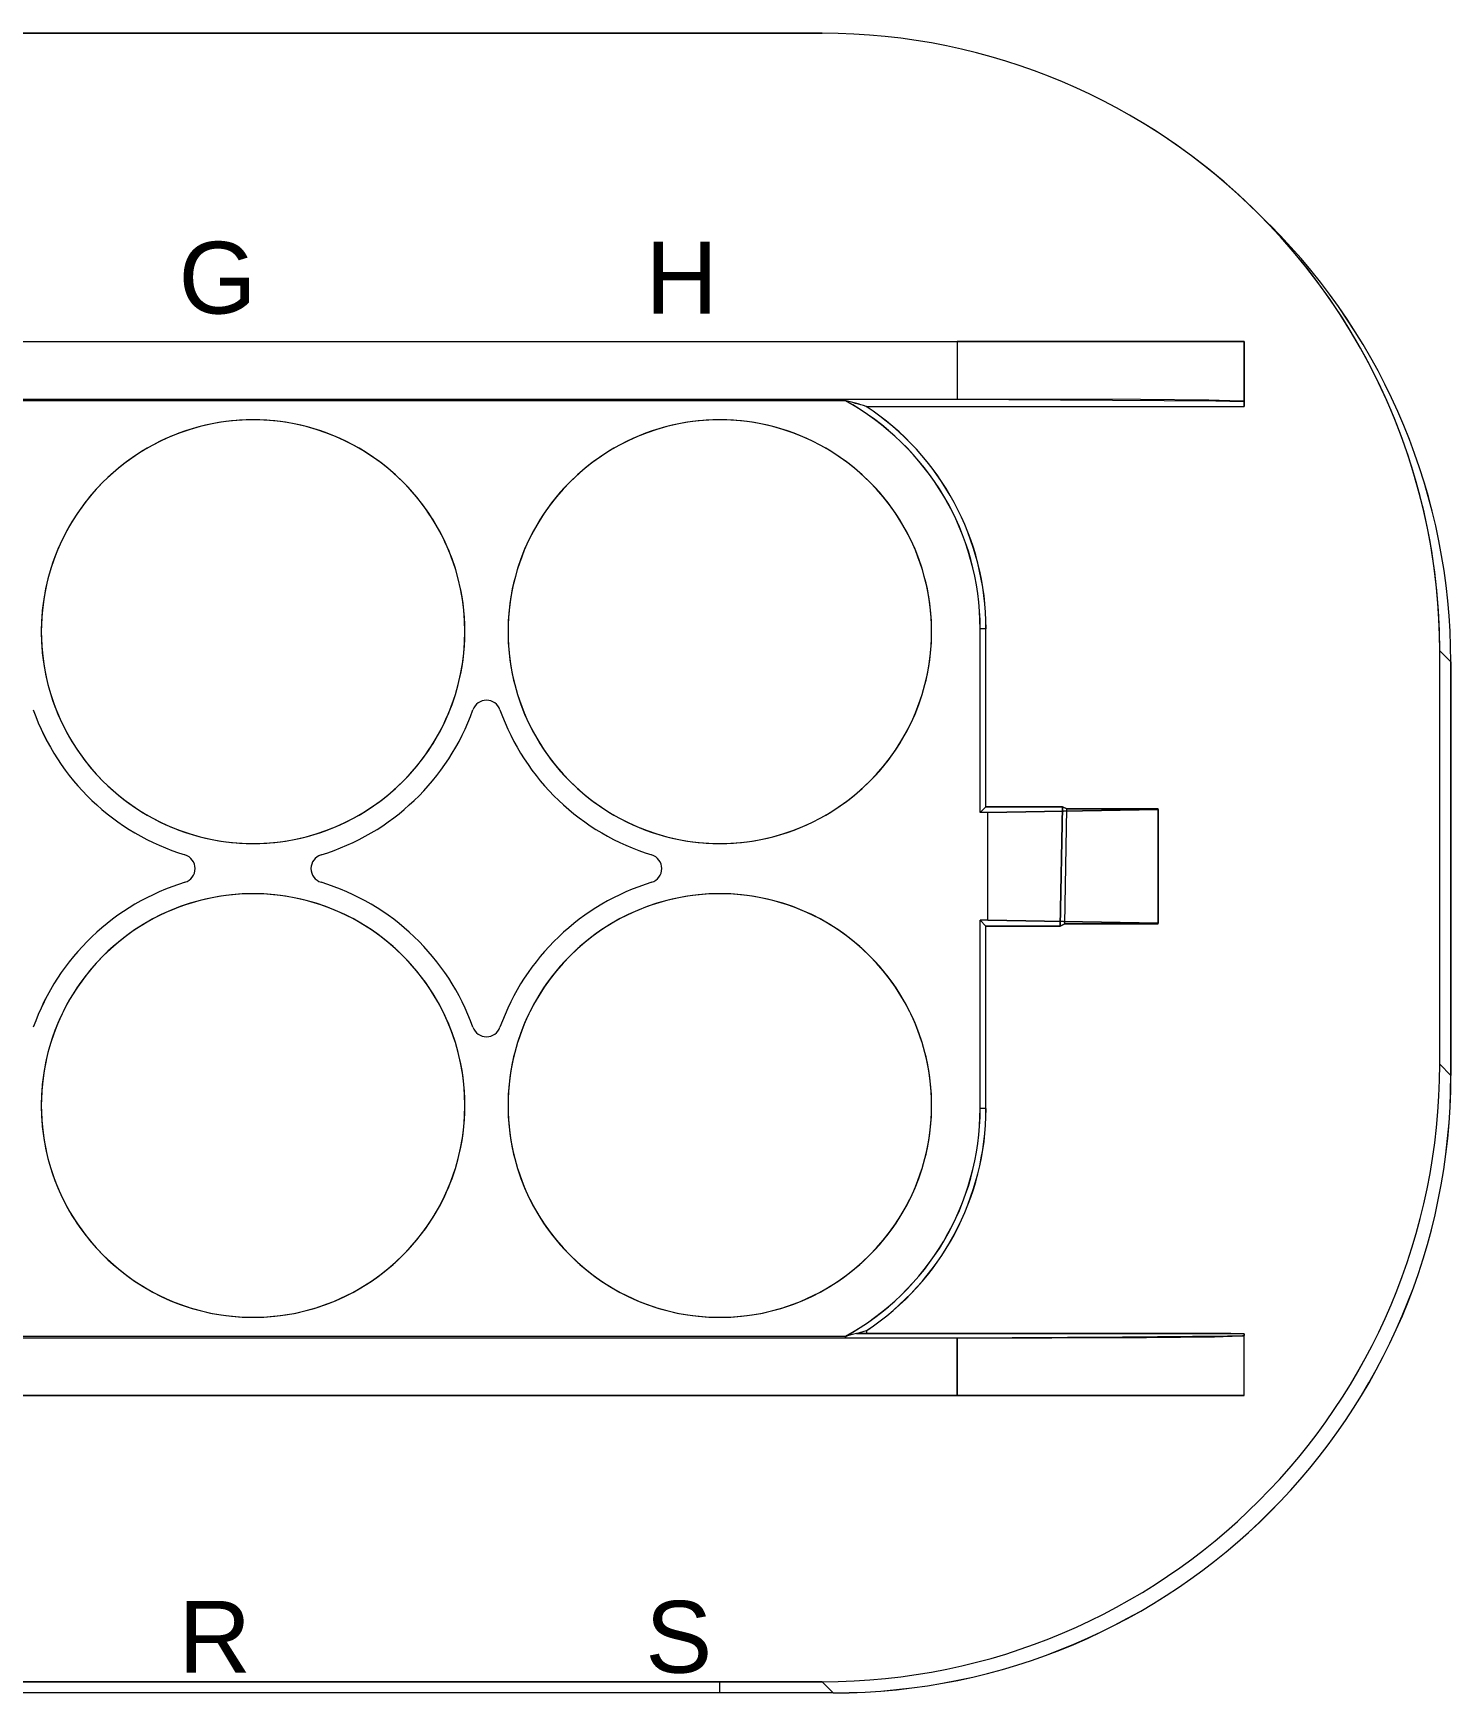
# Model space of a CAD drawing. Header units: millimetres. Extents: x 1762 to 3573, y 2019 to 2959.
# Drawn here: x 2044.14 to 2054.01, y 2451.89 to 2463.44 of the extents above; entities that cross this region are included whole.
import ezdxf

# ---------------------------------------------------------------- set-up
doc = ezdxf.new("R2010")
doc.units = ezdxf.units.MM
doc.layers.add('AM60', color=3, linetype='Continuous', lineweight=25)
doc.styles.get("Standard").update_dxf_attribs({"font": 'arial.ttf'})

# ---------------------------------------------------------------- blocks, each defined once
blk = doc.blocks.new('A$C500A7F3E')
at = {"color": 3, "lineweight": 5, "ltscale": 0.361833}
for p, q in [((27.977, 25.606), (35.213, 25.606)), ((35.213, 25.606), (27.977, 25.606))]:
    blk.add_line(p, q, dxfattribs=at)
at = {"color": 3, "lineweight": 5, "ltscale": 0.005301}
blk.add_line((38.256, 24.345), (38.331, 24.27), dxfattribs=at)
at = {"color": 3, "lineweight": 5}
for p, q in [((24.996, 23.459), (36.153, 23.459)), ((24.996, 23.459), (36.153, 23.459)), ((24.986, 23.049), (35.372, 23.049)), ((35.372, 23.049), (24.986, 23.049)), ((24.996, 23.059), (36.153, 23.059)), ((24.996, 23.059), (36.153, 23.059)), ((35.372, 16.53), (10.879, 16.53)), ((35.372, 16.53), (10.879, 16.53)), ((36.153, 16.519), (10.098, 16.519)), ((36.153, 16.519), (10.098, 16.519)), ((36.153, 16.119), (10.098, 16.119)), ((10.098, 16.119), (36.153, 16.119))]:
    blk.add_line(p, q, dxfattribs=at)
at = {"color": 3, "lineweight": 5, "ltscale": 0.02}
for p, q in [((36.153, 23.459), (36.153, 23.059)), ((36.153, 23.459), (36.153, 23.059)), ((36.153, 16.519), (36.153, 16.119)), ((36.153, 16.119), (36.153, 16.519))]:
    blk.add_line(p, q, dxfattribs=at)
at = {"color": 3, "lineweight": 5, "ltscale": 0.1}
for p, q in [((38.153, 23.459), (36.153, 23.459)), ((36.153, 23.459), (38.153, 23.459)), ((36.153, 16.119), (38.153, 16.119)), ((38.153, 16.119), (36.153, 16.119))]:
    blk.add_line(p, q, dxfattribs=at)
at = {"color": 3, "lineweight": 5, "ltscale": 0.020873}
for p, q in [((38.153, 23.459), (38.153, 23.042)), ((38.153, 23.042), (38.153, 23.459)), ((38.153, 16.119), (38.153, 16.537)), ((38.153, 16.119), (38.153, 16.537))]:
    blk.add_line(p, q, dxfattribs=at)
at = {"color": 3, "lineweight": 5, "ltscale": 0.131675}
blk.add_line((35.52, 23.008), (38.153, 23.008), dxfattribs=at)
blk.add_line((35.52, 23.008), (38.153, 23.008), dxfattribs=at)
at = {"color": 3, "lineweight": 5, "ltscale": 0.001694}
for p, q in [((38.153, 23.042), (38.153, 23.008)), ((38.153, 23.008), (38.153, 23.042))]:
    blk.add_line(p, q, dxfattribs=at)
at = {"color": 3, "lineweight": 5, "ltscale": 0.002051}
for p, q in [((36.354, 21.459), (36.313, 21.459)), ((36.354, 21.459), (36.313, 21.459)), ((36.354, 18.119), (36.313, 18.119)), ((36.354, 18.119), (36.313, 18.119))]:
    blk.add_line(p, q, dxfattribs=at)
at = {"color": 3, "lineweight": 5, "ltscale": 0.064}
blk.add_line((36.313, 20.179), (36.313, 21.459), dxfattribs=at)
blk.add_line((36.313, 20.179), (36.313, 21.459), dxfattribs=at)
at = {"color": 3, "lineweight": 5, "ltscale": 0.061949}
blk.add_line((36.354, 20.22), (36.354, 21.459), dxfattribs=at)
blk.add_line((36.354, 20.22), (36.354, 21.459), dxfattribs=at)
at = {"color": 3, "lineweight": 5, "ltscale": 0.144002}
blk.add_line((39.514, 18.426), (39.514, 21.306), dxfattribs=at)
blk.add_line((39.514, 18.426), (39.514, 21.306), dxfattribs=at)
at = {"color": 3, "lineweight": 5, "ltscale": 0.005431}
for p, q in [((39.591, 21.229), (39.514, 21.306)), ((39.514, 21.306), (39.591, 21.229))]:
    blk.add_line(p, q, dxfattribs=at)
at = {"color": 3, "lineweight": 5, "ltscale": 0.144001}
for p, q in [((39.591, 21.229), (39.591, 18.349)), ((39.591, 18.349), (39.591, 21.229))]:
    blk.add_line(p, q, dxfattribs=at)
at = {"color": 3, "lineweight": 5, "ltscale": 0.002901}
for p, q in [((36.354, 20.22), (36.313, 20.179)), ((36.354, 20.22), (36.313, 20.179)), ((36.313, 19.429), (36.354, 19.388)), ((36.313, 19.429), (36.354, 19.388))]:
    blk.add_line(p, q, dxfattribs=at)
at = {"color": 3, "lineweight": 5, "ltscale": 0.002697}
for p, q in [((36.367, 20.179), (36.313, 20.179)), ((36.367, 20.179), (36.313, 20.179)), ((36.367, 19.429), (36.313, 19.429)), ((36.367, 19.429), (36.313, 19.429))]:
    blk.add_line(p, q, dxfattribs=at)
at = {"color": 3, "lineweight": 5, "ltscale": 0.026569}
for p, q in [((36.354, 20.22), (36.886, 20.22)), ((36.886, 20.22), (36.354, 20.22))]:
    blk.add_line(p, q, dxfattribs=at)
at = {"color": 3, "lineweight": 5, "ltscale": 0.059349}
for p, q in [((36.367, 20.179), (37.554, 20.2)), ((37.554, 20.2), (36.367, 20.179)), ((36.367, 19.429), (37.554, 19.409)), ((37.554, 19.409), (36.367, 19.429))]:
    blk.add_line(p, q, dxfattribs=at)
at = {"color": 3, "lineweight": 5, "ltscale": 0.0375}
blk.add_line((36.367, 19.429), (36.367, 20.179), dxfattribs=at)
blk.add_line((36.367, 19.429), (36.367, 20.179), dxfattribs=at)
at = {"color": 3, "lineweight": 5, "ltscale": 0.041608}
for p, q in [((36.886, 20.22), (36.871, 19.388)), ((36.871, 19.388), (36.886, 20.22))]:
    blk.add_line(p, q, dxfattribs=at)
at = {"color": 3, "lineweight": 5, "ltscale": 0.001792}
for p, q in [((36.886, 20.22), (36.918, 20.204)), ((36.918, 20.204), (36.886, 20.22))]:
    blk.add_line(p, q, dxfattribs=at)
at = {"color": 3, "lineweight": 5, "ltscale": 0.039994}
blk.add_line((36.904, 19.404), (36.918, 20.204), dxfattribs=at)
blk.add_line((36.904, 19.404), (36.918, 20.204), dxfattribs=at)
at = {"color": 3, "lineweight": 5, "ltscale": 0.031817}
for p, q in [((36.918, 20.204), (37.554, 20.204)), ((37.554, 20.204), (36.918, 20.204))]:
    blk.add_line(p, q, dxfattribs=at)
at = {"color": 3, "lineweight": 5, "ltscale": 0.000227356}
blk.add_line((37.554, 20.2), (37.554, 20.204), dxfattribs=at)
blk.add_line((37.554, 20.2), (37.554, 20.204), dxfattribs=at)
at = {"color": 3, "lineweight": 5, "ltscale": 0.039533}
for p, q in [((37.554, 20.2), (37.554, 19.409)), ((37.554, 19.409), (37.554, 20.2))]:
    blk.add_line(p, q, dxfattribs=at)
at = {"color": 3, "lineweight": 5, "ltscale": 0.0655}
blk.add_line((36.313, 18.119), (36.313, 19.429), dxfattribs=at)
blk.add_line((36.313, 18.119), (36.313, 19.429), dxfattribs=at)
at = {"color": 3, "lineweight": 5, "ltscale": 0.025843}
for p, q in [((36.354, 19.388), (36.871, 19.388)), ((36.871, 19.388), (36.354, 19.388))]:
    blk.add_line(p, q, dxfattribs=at)
at = {"color": 3, "lineweight": 5, "ltscale": 0.063449}
blk.add_line((36.354, 18.119), (36.354, 19.388), dxfattribs=at)
blk.add_line((36.354, 18.119), (36.354, 19.388), dxfattribs=at)
at = {"color": 3, "lineweight": 5, "ltscale": 0.001817}
for p, q in [((36.904, 19.404), (36.871, 19.388)), ((36.871, 19.388), (36.904, 19.404))]:
    blk.add_line(p, q, dxfattribs=at)
at = {"color": 3, "lineweight": 5, "ltscale": 0.032515}
for p, q in [((36.904, 19.404), (37.554, 19.404)), ((37.554, 19.404), (36.904, 19.404))]:
    blk.add_line(p, q, dxfattribs=at)
at = {"color": 3, "lineweight": 5, "ltscale": 0.000227547}
blk.add_line((37.554, 19.404), (37.554, 19.409), dxfattribs=at)
blk.add_line((37.554, 19.404), (37.554, 19.409), dxfattribs=at)
at = {"color": 3, "lineweight": 5, "ltscale": 0.00543}
for p, q in [((39.514, 18.426), (39.591, 18.349)), ((39.514, 18.426), (39.591, 18.349)), ((35.214, 14.126), (35.291, 14.049)), ((35.291, 14.049), (35.214, 14.126))]:
    blk.add_line(p, q, dxfattribs=at)
at = {"color": 3, "lineweight": 5, "ltscale": 0.004203}
blk.add_line((35.453, 16.552), (35.372, 16.53), dxfattribs=at)
at = {"color": 3, "lineweight": 5, "ltscale": 0.003643}
blk.add_line((35.453, 16.552), (35.523, 16.573), dxfattribs=at)
blk.add_line((35.453, 16.552), (35.523, 16.573), dxfattribs=at)
at = {"color": 3, "lineweight": 5, "ltscale": 0.122498}
for p, q in [((37.903, 16.552), (35.453, 16.552)), ((35.453, 16.552), (37.903, 16.552))]:
    blk.add_line(p, q, dxfattribs=at)
at = {"color": 3, "lineweight": 5, "ltscale": 0.001069}
blk.add_line((35.523, 16.573), (35.523, 16.552), dxfattribs=at)
blk.add_line((35.523, 16.573), (35.523, 16.552), dxfattribs=at)
at = {"color": 3, "lineweight": 5, "ltscale": 0.0125}
for p, q in [((37.903, 16.552), (38.153, 16.549)), ((38.153, 16.119), (37.903, 16.119))]:
    blk.add_line(p, q, dxfattribs=at)
at = {"color": 3, "lineweight": 5, "ltscale": 0.000621796}
for p, q in [((38.153, 16.537), (38.153, 16.549)), ((38.153, 16.549), (38.153, 16.537))]:
    blk.add_line(p, q, dxfattribs=at)
at = {"color": 3, "lineweight": 5, "ltscale": 0.434665}
blk.add_line((26.822, 16.119), (35.515, 16.119), dxfattribs=at)
at = {"color": 3, "lineweight": 5, "ltscale": 0.003464}
blk.add_line((35.446, 16.119), (35.515, 16.119), dxfattribs=at)
at = {"color": 3, "lineweight": 5, "ltscale": 0.122876}
blk.add_line((35.446, 16.119), (37.903, 16.119), dxfattribs=at)
at = {"color": 3, "lineweight": 5, "ltscale": 0.003465}
blk.add_line((35.515, 16.119), (35.446, 16.119), dxfattribs=at)
at = {"color": 3, "lineweight": 5, "ltscale": 0.325}
for p, q in [((28.001, 14.126), (34.501, 14.126)), ((34.501, 14.126), (28.001, 14.126)), ((34.501, 14.049), (28.001, 14.049)), ((34.501, 14.049), (28.001, 14.049))]:
    blk.add_line(p, q, dxfattribs=at)
at = {"color": 3, "lineweight": 5, "ltscale": 0.035678}
for p, q in [((34.501, 14.126), (35.214, 14.126)), ((35.214, 14.126), (34.501, 14.126))]:
    blk.add_line(p, q, dxfattribs=at)
at = {"color": 3, "lineweight": 5, "ltscale": 0.00384}
blk.add_line((34.501, 14.049), (34.501, 14.126), dxfattribs=at)
blk.add_line((34.501, 14.049), (34.501, 14.126), dxfattribs=at)
at = {"color": 3, "lineweight": 5, "ltscale": 0.039518}
blk.add_line((35.291, 14.049), (34.501, 14.049), dxfattribs=at)
blk.add_line((35.291, 14.049), (34.501, 14.049), dxfattribs=at)
at = {"color": 3, "lineweight": 5}
for points in [[(38.153, 23.042), (38.15, 23.043), (38.124, 23.045), (37.906, 23.05), (37.431, 23.055), (36.153, 23.059)], [(36.153, 23.059), (37.954, 23.047), (38.148, 23.042), (38.153, 23.042), (38.153, 23.042)], [(36.153, 16.519), (37.473, 16.524), (37.946, 16.529), (38.129, 16.534), (38.151, 16.536), (38.152, 16.536), (38.153, 16.537)], [(38.153, 16.537), (38.152, 16.537), (38.14, 16.536), (38.037, 16.533), (37.305, 16.526), (36.153, 16.519)]]:
    blk.add_lwpolyline(points, dxfattribs=at)
for centre, radius, start, end in [((35.213, 21.305), 4.301, 0.0049, 89.9951), ((35.213, 21.306), 4.301, 0.0009, 58.686), ((35.29, 21.229), 4.301, 0.001, 45.0113), ((35.293, 21.23), 4.298, 359.9909, 45.0277), ((34.431, 19.375), 3.792, 73.3118, 75.6269), ((34.971, 21.319), 1.776, 71.9963, 76.9422), ((34.501, 21.459), 1.813, 0, 61.2643), ((34.5, 21.459), 1.813, 0.0033, 61.261), ((34.5, 21.459), 1.854, 0.0023, 56.6465), ((34.501, 21.459), 1.854, 0, 56.6488), ((31.251, 21.439), 1.475, 0, 180), ((31.251, 21.439), 1.475, 359.999, 180.001), ((34.501, 21.439), 1.475, 0, 180), ((34.501, 21.439), 1.475, 359.999, 180.001), ((31.251, 21.439), 1.475, 180, 0), ((31.251, 21.439), 1.475, 179.999, 0.001), ((34.501, 21.439), 1.475, 180, 0), ((34.501, 21.439), 1.475, 179.999, 0.001), ((32.876, 20.861), 0.1, 19.6049, 160.3951), ((32.876, 20.861), 0.1, 19.6195, 160.3814), ((31.251, 21.439), 1.625, 199.6049, 253.0426), ((31.251, 21.439), 1.625, 199.6057, 253.0418), ((31.251, 21.439), 1.625, 286.9574, 340.3951), ((31.251, 21.439), 1.625, 286.9583, 340.3943), ((34.501, 21.439), 1.625, 199.6049, 253.0426), ((34.501, 21.439), 1.625, 199.6057, 253.0418), ((30.747, 19.789), 0.1, 286.9574, 73.0426), ((30.747, 19.789), 0.1, 286.976, 73.0248), ((31.754, 19.789), 0.1, 106.9574, 253.0426), ((31.754, 19.789), 0.1, 106.976, 253.0248), ((33.997, 19.789), 0.1, 286.9574, 73.0426), ((33.997, 19.789), 0.1, 286.976, 73.0248), ((31.251, 18.139), 1.625, 106.9574, 160.3951), ((31.251, 18.139), 1.625, 106.9583, 160.3943), ((31.251, 18.139), 1.625, 19.6049, 73.0426), ((31.251, 18.139), 1.625, 19.6057, 73.0418), ((34.501, 18.139), 1.625, 106.9574, 160.3951), ((34.501, 18.139), 1.625, 106.9583, 160.3943), ((31.251, 18.139), 1.475, 0, 180), ((31.251, 18.139), 1.475, 359.999, 180.001), ((34.501, 18.139), 1.475, 0, 180), ((34.501, 18.139), 1.475, 359.999, 180.001), ((32.876, 18.718), 0.1, 199.6049, 340.3951), ((32.876, 18.718), 0.1, 199.6195, 340.3814), ((35.214, 18.426), 4.3, 270.0029, 359.997), ((35.214, 18.426), 4.3, 270.0054, 359.9946), ((35.291, 18.349), 4.3, 270.0029, 359.997), ((31.251, 18.139), 1.475, 180, 0), ((31.251, 18.139), 1.475, 179.999, 0.001), ((34.501, 18.139), 1.475, 180, 0), ((34.501, 18.139), 1.475, 179.999, 0.001), ((34.501, 18.119), 1.813, 298.7354, 0), ((34.5, 18.119), 1.813, 298.7387, 359.9967), ((34.5, 18.119), 1.854, 303.4721, 359.9977), ((34.501, 18.119), 1.854, 303.4698, 0), ((37.975, 8.28), 8.271, 88.7682, 90.5002)]:
    blk.add_arc(centre, radius, start, end, dxfattribs=at)
blk.add_ellipse((35.291, 18.349), major_axis=(-3.041, -3.041), ratio=0.999924, start_param=0.785436, end_param=2.356156, dxfattribs=at)
at = {"layer": 'AM60', "color": 1, "lineweight": 5}
for s, p in [('G', (30.732, 23.654)), ('H', (33.982, 23.654)), ('R', (30.732, 14.189)), ('S', (33.982, 14.189))]:
    blk.add_text(s, height=0.5, dxfattribs=at).set_placement(p)

msp = doc.modelspace()

# ---------------------------------------------------------------- block references
at = {"layer": 'AM60'}
msp.add_blockref('A$C500A7F3E', (2014.417, 2437.838), dxfattribs=at)

doc.saveas('drawing.dxf')
